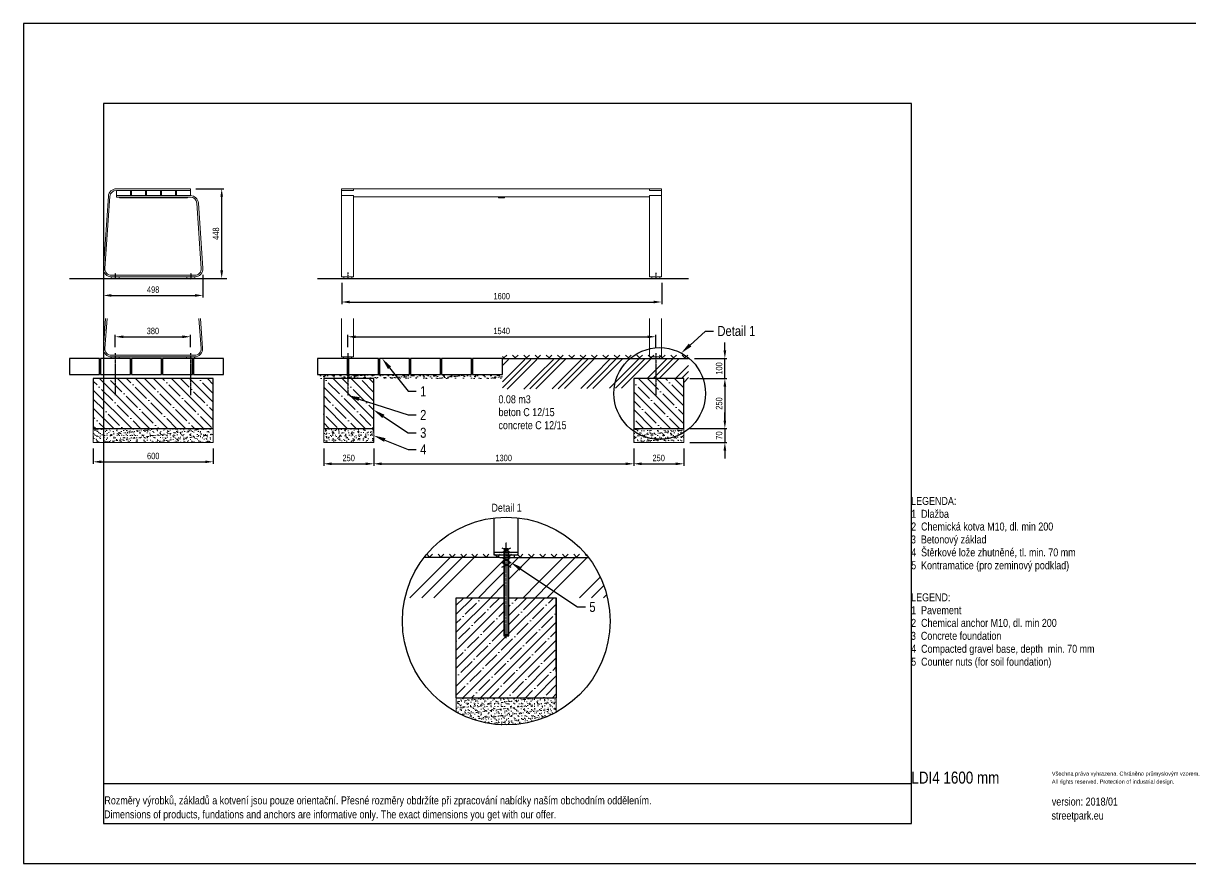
# Model space of a CAD drawing. Header units: millimetres. Extents: x 5064 to 16944, y 3085 to 7285.
# Drawn here: x 5064 to 10901, y 3085 to 7285 of the extents above; entities that cross this region are included whole.
import ezdxf
from ezdxf import colors
from ezdxf.entities.mleader import LeaderData, LeaderLine
from ezdxf.lldxf.tags import DXFTag
from ezdxf.math import Vec2, Vec3

# ---------------------------------------------------------------- set-up
doc = ezdxf.new("R2010")
doc.units = ezdxf.units.MM
doc.header["$LTSCALE"] = 0.3
doc.linetypes.add('DashDot', pattern=[15, 9, -3, 0, -3])
doc.layers.add('Nekreslit', color=6, linetype='Continuous', plot=False)
doc.layers.add('SRAFY', color=251, linetype='Continuous', lineweight=13)
doc.styles.add('SEACAD_Arial', font='arial.ttf', dxfattribs={"width": 0.8})
tags = doc.linetypes.add('HIDDEN2', pattern=[4.7625, 3.175, -1.5875]).pattern_tags.tags
tags[6:7] = [DXFTag(74, 4), DXFTag(75, 0), DXFTag(340, '0'), DXFTag(46, 0.0), DXFTag(50, 0.0), DXFTag(44, 0.0), DXFTag(45, 0.0)]
tags[4:5] = [DXFTag(74, 4), DXFTag(75, 0), DXFTag(340, '0'), DXFTag(46, 0.0), DXFTag(50, 0.0), DXFTag(44, 0.0), DXFTag(45, 0.0)]
doc.dimstyles.new('ISO-25', dxfattribs={"dimtxt": 1.6, "dimasz": 2, "dimexe": 0.5, "dimexo": 1.5, "dimtad": 1, "dimdec": 0, "dimtxsty": 'SEACAD_Arial', "dimcen": 2, "dimadec": 0, "dimazin": 0, "dimtfac": 1, "dimtdec": 0, "dimtmove": 0, "dimatfit": 3, "dimfxl": 1, "dimarcsym": 0})

# ---------------------------------------------------------------- blocks, each defined once
blk = doc.blocks.new('*D138')
at = {"color": 0, "lineweight": -2, "transparency": 16777216}
for p, q in [((5524.3, 5666.4), (5524.3, 5728.8)), ((5900.1, 5666.4), (5900.1, 5728.8)), ((5564.3, 5718.8), (5860.1, 5718.8))]:
    blk.add_line(p, q, dxfattribs=at)
at = {"color": 0, "transparency": 16777216}
for points in [[(5564.3, 5725.5), (5564.3, 5712.1), (5524.3, 5718.8)], [(5860.1, 5725.5), (5860.1, 5712.1), (5900.1, 5718.8)]]:
    blk.add_solid(points, dxfattribs=at)
at = {"layer": 'Defpoints', "color": 0, "transparency": 16777216}
for p in [(5900.1, 5718.8), (5524.3, 5636.4), (5900.1, 5636.4)]:
    blk.add_point(p, dxfattribs=at)
at = {"color": 0, "transparency": 16777216, "insert": (5712.2, 5747.6), "char_height": 32, "attachment_point": 5, "style": 'SEACAD_Arial'}
blk.add_mtext('380', dxfattribs=at)
blk = doc.blocks.new('*D139')
at = {"color": 0, "lineweight": -2, "transparency": 16777216}
for p, q in [((6686, 5666.5), (6686, 5728.8)), ((8226, 5666.4), (8226, 5728.8)), ((6726, 5718.8), (8186, 5718.8))]:
    blk.add_line(p, q, dxfattribs=at)
at = {"color": 0, "transparency": 16777216}
for points in [[(6726, 5725.5), (6726, 5712.1), (6686, 5718.8)], [(8186, 5725.5), (8186, 5712.1), (8226, 5718.8)]]:
    blk.add_solid(points, dxfattribs=at)
at = {"layer": 'Defpoints', "color": 0, "transparency": 16777216}
for p in [(8226, 5718.8), (6686, 5636.5), (8226, 5636.4)]:
    blk.add_point(p, dxfattribs=at)
at = {"color": 0, "transparency": 16777216, "insert": (7456, 5747.6), "char_height": 32, "attachment_point": 5, "style": 'SEACAD_Arial'}
blk.add_mtext('1540', dxfattribs=at)
blk = doc.blocks.new('*D136')
at = {"color": 0, "lineweight": -2, "transparency": 16777216}
for p, q in [((8396, 5510.1), (8581.9, 5510.1)), ((8571.9, 5470.1), (8571.9, 5300.1)), ((8396, 5260.1), (8581.9, 5260.1))]:
    blk.add_line(p, q, dxfattribs=at)
at = {"color": 0, "transparency": 16777216}
for points in [[(8565.3, 5470.1), (8578.6, 5470.1), (8571.9, 5510.1)], [(8565.3, 5300.1), (8578.6, 5300.1), (8571.9, 5260.1)]]:
    blk.add_solid(points, dxfattribs=at)
at = {"layer": 'Defpoints', "color": 0, "transparency": 16777216}
for p in [(8366, 5510.1), (8366, 5260.1), (8571.9, 5260.1)]:
    blk.add_point(p, dxfattribs=at)
at = {"color": 0, "transparency": 16777216, "insert": (8543.1, 5385.1), "char_height": 32, "attachment_point": 5, "rotation": 90, "style": 'SEACAD_Arial'}
blk.add_mtext('250', dxfattribs=at)
blk = doc.blocks.new('*D137')
at = {"color": 0, "lineweight": -2, "transparency": 16777216}
for p, q in [((8571.9, 5300.1), (8571.9, 5340.1)), ((8396, 5260.1), (8581.9, 5260.1)), ((8571.9, 5260.1), (8571.9, 5190.1)), ((8396, 5190.1), (8581.9, 5190.1)), ((8571.9, 5150.1), (8571.9, 5110.1))]:
    blk.add_line(p, q, dxfattribs=at)
at = {"color": 0, "transparency": 16777216}
for points in [[(8565.3, 5300.1), (8578.6, 5300.1), (8571.9, 5260.1)], [(8565.3, 5150.1), (8578.6, 5150.1), (8571.9, 5190.1)]]:
    blk.add_solid(points, dxfattribs=at)
at = {"layer": 'Defpoints', "color": 0, "transparency": 16777216}
for p in [(8366, 5260.1), (8366, 5190.1), (8571.9, 5190.1)]:
    blk.add_point(p, dxfattribs=at)
at = {"color": 0, "transparency": 16777216, "insert": (8543.1, 5225.1), "char_height": 32, "attachment_point": 5, "rotation": 90, "style": 'SEACAD_Arial'}
blk.add_mtext('70', dxfattribs=at)
blk = doc.blocks.new('*D140')
at = {"color": 0, "lineweight": -2, "transparency": 16777216}
for p, q in [((5413.9, 5160.1), (5413.9, 5083.8)), ((6013.9, 5160.1), (6013.9, 5083.8)), ((5453.9, 5093.8), (5973.9, 5093.8))]:
    blk.add_line(p, q, dxfattribs=at)
at = {"color": 0, "transparency": 16777216}
for points in [[(5453.9, 5100.5), (5453.9, 5087.1), (5413.9, 5093.8)], [(5973.9, 5100.5), (5973.9, 5087.1), (6013.9, 5093.8)]]:
    blk.add_solid(points, dxfattribs=at)
at = {"layer": 'Defpoints', "color": 0, "transparency": 16777216}
for p in [(5413.9, 5190.1), (6013.9, 5190.1), (6013.9, 5093.8)]:
    blk.add_point(p, dxfattribs=at)
at = {"color": 0, "transparency": 16777216, "insert": (5713.9, 5122.7), "char_height": 32, "attachment_point": 5, "style": 'SEACAD_Arial'}
blk.add_mtext('600', dxfattribs=at)
blk = doc.blocks.new('*D141')
at = {"color": 0, "lineweight": -2, "transparency": 16777216}
for p, q in [((6566, 5160.1), (6566, 5073.8)), ((6816, 5160.1), (6816, 5073.8)), ((6606, 5083.8), (6776, 5083.8))]:
    blk.add_line(p, q, dxfattribs=at)
at = {"color": 0, "transparency": 16777216}
for points in [[(6606, 5090.5), (6606, 5077.1), (6566, 5083.8)], [(6776, 5090.5), (6776, 5077.1), (6816, 5083.8)]]:
    blk.add_solid(points, dxfattribs=at)
at = {"layer": 'Defpoints', "color": 0, "transparency": 16777216}
for p in [(6566, 5190.1), (6816, 5190.1), (6816, 5083.8)]:
    blk.add_point(p, dxfattribs=at)
at = {"color": 0, "transparency": 16777216, "insert": (6691, 5112.7), "char_height": 32, "attachment_point": 5, "style": 'SEACAD_Arial'}
blk.add_mtext('250', dxfattribs=at)
blk = doc.blocks.new('*D142')
at = {"color": 0, "lineweight": -2, "transparency": 16777216}
for p, q in [((8116, 5160.1), (8116, 5073.8)), ((8366, 5160.1), (8366, 5073.8)), ((8156, 5083.8), (8326, 5083.8))]:
    blk.add_line(p, q, dxfattribs=at)
at = {"color": 0, "transparency": 16777216}
for points in [[(8156, 5090.5), (8156, 5077.1), (8116, 5083.8)], [(8326, 5090.5), (8326, 5077.1), (8366, 5083.8)]]:
    blk.add_solid(points, dxfattribs=at)
at = {"layer": 'Defpoints', "color": 0, "transparency": 16777216}
for p in [(8116, 5190.1), (8366, 5190.1), (8366, 5083.8)]:
    blk.add_point(p, dxfattribs=at)
at = {"color": 0, "transparency": 16777216, "insert": (8241, 5112.7), "char_height": 32, "attachment_point": 5, "style": 'SEACAD_Arial'}
blk.add_mtext('250', dxfattribs=at)
blk = doc.blocks.new('*D143')
at = {"color": 0, "lineweight": -2, "transparency": 16777216}
for p, q in [((6816, 5160.1), (6816, 5073.8)), ((8116, 5160.1), (8116, 5073.8)), ((6856, 5083.8), (8076, 5083.8))]:
    blk.add_line(p, q, dxfattribs=at)
at = {"color": 0, "transparency": 16777216}
for points in [[(6856, 5090.5), (6856, 5077.1), (6816, 5083.8)], [(8076, 5090.5), (8076, 5077.1), (8116, 5083.8)]]:
    blk.add_solid(points, dxfattribs=at)
at = {"layer": 'Defpoints', "color": 0, "transparency": 16777216}
for p in [(6816, 5190.1), (8116, 5190.1), (8116, 5083.8)]:
    blk.add_point(p, dxfattribs=at)
at = {"color": 0, "transparency": 16777216, "insert": (7466, 5112.7), "char_height": 32, "attachment_point": 5, "style": 'SEACAD_Arial'}
blk.add_mtext('1300', dxfattribs=at)
blk = doc.blocks.new('*D133')
at = {"color": 0, "lineweight": -2, "transparency": 16777216}
for p, q in [((8571.9, 5650.4), (8571.9, 5690.4)), ((8420.4, 5610.4), (8581.9, 5610.4)), ((8571.9, 5510.1), (8571.9, 5610.4)), ((8396, 5510.1), (8581.9, 5510.1)), ((8571.9, 5470.1), (8571.9, 5430.1))]:
    blk.add_line(p, q, dxfattribs=at)
at = {"color": 0, "transparency": 16777216}
for points in [[(8565.3, 5650.4), (8578.6, 5650.4), (8571.9, 5610.4)], [(8565.3, 5470.1), (8578.6, 5470.1), (8571.9, 5510.1)]]:
    blk.add_solid(points, dxfattribs=at)
at = {"layer": 'Defpoints', "color": 0, "transparency": 16777216}
for p in [(8390.4, 5610.4), (8571.9, 5610.4), (8366, 5510.1)]:
    blk.add_point(p, dxfattribs=at)
at = {"color": 0, "transparency": 16777216, "insert": (8543.1, 5560.3), "char_height": 32, "attachment_point": 5, "rotation": 90, "style": 'SEACAD_Arial'}
blk.add_mtext('100', dxfattribs=at)
blk = doc.blocks.new('*D134')
at = {"color": 0, "lineweight": -2, "transparency": 16777216}
for p, q in [((6656, 5988.4), (6656, 5882.5)), ((8256, 5988.4), (8256, 5882.5)), ((6696, 5892.5), (8216, 5892.5))]:
    blk.add_line(p, q, dxfattribs=at)
at = {"color": 0, "transparency": 16777216}
for points in [[(6696, 5899.2), (6696, 5885.9), (6656, 5892.5)], [(8216, 5899.2), (8216, 5885.9), (8256, 5892.5)]]:
    blk.add_solid(points, dxfattribs=at)
at = {"layer": 'Defpoints', "color": 0, "transparency": 16777216}
for p in [(6656, 6018.4), (8256, 6018.4), (8256, 5892.5)]:
    blk.add_point(p, dxfattribs=at)
at = {"color": 0, "transparency": 16777216, "insert": (7456, 5921.4), "char_height": 32, "attachment_point": 5, "style": 'SEACAD_Arial'}
blk.add_mtext('1600', dxfattribs=at)
blk = doc.blocks.new('*D162')
at = {"color": 0, "lineweight": -2, "transparency": 16777216}
for p, q in [((5464.4, 6025.7), (5464.4, 5915.4)), ((5962.4, 6028.4), (5962.4, 5915.4)), ((5504.4, 5925.4), (5922.4, 5925.4))]:
    blk.add_line(p, q, dxfattribs=at)
at = {"color": 0, "transparency": 16777216}
for points in [[(5504.4, 5932.1), (5504.4, 5918.7), (5464.4, 5925.4)], [(5922.4, 5932.1), (5922.4, 5918.7), (5962.4, 5925.4)]]:
    blk.add_solid(points, dxfattribs=at)
at = {"layer": 'Defpoints', "color": 0, "transparency": 16777216}
for p in [(5464.4, 6055.7), (5962.4, 6058.4), (5962.4, 5925.4)]:
    blk.add_point(p, dxfattribs=at)
at = {"color": 0, "transparency": 16777216, "insert": (5713.4, 5954.2), "char_height": 32, "attachment_point": 5, "style": 'SEACAD_Arial'}
blk.add_mtext('498', dxfattribs=at)
blk = doc.blocks.new('*D163')
at = {"color": 0, "lineweight": -2, "transparency": 16777216}
for p, q in [((5927.5, 6458.4), (6066.1, 6458.4)), ((6056.1, 6050.4), (6056.1, 6418.4)), ((5952.4, 6010.4), (6066.1, 6010.4))]:
    blk.add_line(p, q, dxfattribs=at)
at = {"color": 0, "transparency": 16777216}
for points in [[(6049.4, 6418.4), (6062.8, 6418.4), (6056.1, 6458.4)], [(6049.4, 6050.4), (6062.8, 6050.4), (6056.1, 6010.4)]]:
    blk.add_solid(points, dxfattribs=at)
at = {"layer": 'Defpoints', "color": 0, "transparency": 16777216}
for p in [(5897.5, 6458.4), (6056.1, 6458.4), (5922.4, 6010.4)]:
    blk.add_point(p, dxfattribs=at)
at = {"color": 0, "transparency": 16777216, "insert": (6027.3, 6234.4), "char_height": 32, "attachment_point": 5, "rotation": 90, "style": 'SEACAD_Arial'}
blk.add_mtext('448', dxfattribs=at)

msp = doc.modelspace()

# ---------------------------------------------------------------- hatches: boundary and pattern name
at = {"layer": 'SRAFY'}
h = msp.add_hatch(dxfattribs=at)
h.set_pattern_fill('TERACO', color=256, scale=20)
h.set_pattern_definition([(45, (0, 295.79), (-28.28427, 28.28427), [20, -20]), (135, (56.57, 295.79), (-28.28427, -28.28427), [20, -20])])
h.paths.add_polyline_path([(7460.4, 5610.4), (7460.4, 5633.5), (8390.4, 5633.5), (8390.4, 5610.5)])
h = msp.add_hatch(dxfattribs=at)
h.set_pattern_fill('GOST_GROUND', color=256, scale=10)
h.set_pattern_definition([(45, (0, 295.79), (141.4214, -9e-15), [200]), (45, (30, 295.79), (141.4214, -9e-15), [200]), (45, (60, 295.79), (141.4214, -9e-15), [200])])
h.paths.add_polyline_path([(8116, 5462.8), (7460.4, 5456.6), (7460.4, 5604.3), (8390.4, 5610.4), (8390.4, 5463), (8366, 5463), (8366, 5510.1), (8116, 5510.1)])
h = msp.add_hatch(dxfattribs=at)
h.set_pattern_fill('ANSI35', color=256, scale=10, angle=90)
h.paths.add_polyline_path([(6013.9, 5385.1), (6013.9, 5510.1), (5413.9, 5510.1), (5413.9, 5240.4), (5413.9, 5260.1), (6013.9, 5260.1)])
h = msp.add_hatch(dxfattribs=at)
h.set_pattern_fill('AR-SAND', color=256, scale=0.5)
h.set_pattern_definition([(37.5, (0, 295.79), (-0.800016, 24.47066), [0, -19.304, 0, -21.59, 0, -20.6375]), (7.5, (0, 295.79), (22.47616, 35.84126), [0, -10.414, 0, -17.399, 0, -6.6675]), (327.5, (-15.62, 295.79), (39.54962, 0.07186), [0, -6.35, 0, -22.86, 0, -29.845]), (317.5, (-15.62, 295.79), (38.17782, 11.14647), [0, -3.175, 0, -14.986, 0, -17.145])])
h.paths.add_polyline_path([(6535.4, 5530.4), (6535.4, 5510.5), (6566, 5510.4), (6686, 5510.3), (6686, 5530.4)])
h.paths.add_polyline_path([(7460.4, 5510.1), (7460.4, 5530.4), (6686, 5530.4), (6686, 5510.3), (6816, 5510.1)])
h = msp.add_hatch(dxfattribs=at)
h.set_pattern_fill('ANSI35', color=256, scale=10, angle=90)
h.paths.add_polyline_path([(6816, 5510.1), (6566, 5510.4), (6566, 5260.1), (6816, 5260.1, -0.999851), (6816, 5260.1)])
h = msp.add_hatch(dxfattribs=at)
h.set_pattern_fill('ANSI35', color=256, scale=10, angle=90)
h.paths.add_polyline_path([(8366, 5510.1), (8116, 5510.1), (8116, 5260.1), (8366, 5260.1)])
h = msp.add_hatch(dxfattribs=at)
h.set_pattern_fill('AR-SAND', color=256, scale=0.5)
h.paths.add_polyline_path([(6014, 5190.1), (6014, 5260.1), (5413.9, 5260.1), (5413.9, 5190.1)])
h = msp.add_hatch(dxfattribs=at)
h.set_pattern_fill('AR-SAND', color=256, scale=0.5, angle=90)
h.paths.add_polyline_path([(6816, 5260.1), (6566, 5260.1), (6566, 5190.1), (6816, 5190.1)])
h = msp.add_hatch(dxfattribs=at)
h.set_pattern_fill('AR-SAND', color=256, scale=0.5)
h.set_pattern_definition([(37.5, (-6.588, 731.35), (-0.800016, 24.47066), [0, -19.304, 0, -21.59, 0, -20.6375]), (7.5, (-6.588, 731.35), (22.47616, 35.84126), [0, -10.414, 0, -17.399, 0, -6.6675]), (327.5, (-22.209, 731.35), (39.54962, 0.07186), [0, -6.35, 0, -22.86, 0, -29.845]), (317.5, (-22.21, 731.35), (38.17782, 11.14647), [0, -3.175, 0, -14.986, 0, -17.145])])
h.paths.add_polyline_path([(8116, 5260.1), (8366, 5260.1), (8366, 5190.1), (8116, 5190.1)])
h = msp.add_hatch(dxfattribs=at)
h.set_pattern_fill('GOST_GROUND', color=256, scale=20)
h.set_pattern_definition([(45, (0, 245.79), (282.8427, -2e-14), [400]), (45, (60, 245.79), (282.8427, -2e-14), [400]), (45, (120, 245.79), (282.8427, -2e-14), [400])])
h.paths.add_polyline_path([(7469, 4615), (7447, 4615), (7068, 4615, 0.107975), (6973.2, 4414.7), (7229, 4414.7), (7469, 4414.7)])
h.paths.add_polyline_path([(7889.9, 4615), (7511, 4615), (7489, 4615), (7489, 4414.7), (7729, 4414.7), (7984.8, 4414.7, 0.107975)])
h = msp.add_hatch(dxfattribs=at)
h.set_pattern_fill('TERACO', color=256, scale=20)
h.set_pattern_definition([(45, (-767.6, -699.72), (-28.28427, 28.28427), [20, -20]), (135, (-711.03, -699.72), (-28.28427, -28.28427), [20, -20])])
h.paths.add_polyline_path([(7077.2, 4614.9), (7077.2, 4638), (7880.8, 4638), (7880.8, 4614.9)])
h = msp.add_hatch(dxfattribs=at)
h.set_pattern_fill('ANSI35', color=256, scale=10, angle=0.00001)
h.set_pattern_definition([(45, (0, 245.79), (-44.9013, 44.90127), []), (45, (44.9, 245.79), (-44.9013, 44.90127), [79.375, -15.875, 0, -15.875])])
h.paths.add_polyline_path([(7729, 4414.7), (7489, 4414.7), (7489, 4223.7), (7469, 4223.7), (7469, 4414.7), (7229, 4414.7), (7229, 3914.7), (7729, 3914.7)])
h = msp.add_hatch(dxfattribs=at)
h.set_pattern_fill('AR-SAND', color=256, scale=0.5, angle=0.00001)
h.set_pattern_definition([(37.5, (0, 245.79), (-0.80002, 24.47066), [0, -19.304, 0, -21.59, 0, -20.6375]), (7.5, (0, 245.79), (22.47616, 35.84126), [0, -10.414, 0, -17.399, 0, -6.6675]), (327.5, (-15.62, 245.79), (39.54962, 0.071866), [0, -6.35, 0, -22.86, 0, -29.845]), (317.5, (-15.62, 245.79), (38.17782, 11.14647), [0, -3.175, 0, -14.986, 0, -17.145])])
h.paths.add_polyline_path([(7229, 3914.7), (7229, 3842.8, 0.256659), (7729, 3842.8), (7729, 3914.7)])

# ---------------------------------------------------------------- linework, layer by layer
at = {"lineweight": 15}
for p, q in [((5489.6, 6421.2), (5464.4, 6061.2)), ((5497.6, 6420.7), (5472.4, 6060.7)), ((5529.5, 6458.4), (5897.5, 6458.4)), ((5529.5, 6450.4), (5899.5, 6450.4)), ((5529.5, 6450.4), (5529.5, 6424.4)), ((5529.5, 6450.4), (5529.5, 6418.4)), ((5529.5, 6424.4), (5899.5, 6424.4)), ((5529.5, 6418.4), (5529.5, 6424.4)), ((5599.5, 6450.4), (5599.5, 6424.4)), ((5604.5, 6450.4), (5604.5, 6424.4)), ((5674.5, 6450.4), (5674.5, 6424.4)), ((5679.5, 6450.4), (5679.5, 6424.4)), ((5749.5, 6450.4), (5749.5, 6424.4)), ((5754.5, 6450.4), (5754.5, 6424.4)), ((5824.5, 6450.4), (5824.5, 6424.4)), ((5829.5, 6450.4), (5829.5, 6424.4)), ((5899.5, 6450.4), (5899.5, 6456.4)), ((5899.5, 6424.4), (5899.5, 6450.4)), ((6655.9, 6424.4), (6655.9, 6450.4)), ((6655.9, 6424.4), (6715.9, 6424.4)), ((6715.9, 6457.4), (8195.9, 6457.4)), ((8255.9, 6424.4), (8255.9, 6450.4)), ((5531.5, 6416.4), (5899.5, 6416.4)), ((5931.5, 6386.7), (5954.3, 6060.7)), ((5939.4, 6387.2), (5962.3, 6061.2)), ((8195.9, 6417.4), (6715.9, 6417.4)), ((5504.3, 6026.4), (5922.4, 6026.4)), ((5504.3, 6018.4), (5920.4, 6018.4)), ((5474.9, 5810.4), (5464.4, 5661.2)), ((5482.9, 5810.4), (5472.4, 5660.7)), ((5942.4, 5810.4), (5952.9, 5660.7)), ((5950.4, 5810.4), (5960.9, 5661.2)), ((5504.3, 5626.4), (5921, 5626.4)), ((5504.3, 5618.4), (5921, 5618.4))]:
    msp.add_line(p, q, dxfattribs=at)
at = {"color": 7, "linetype": 'DashDot', "ltscale": 0.1}
for p, q in [((5524.3, 6036.4), (5524.3, 6007.3)), ((5902.4, 6036.4), (5902.4, 6005.4)), ((6686, 6040.5), (6686, 6009.5)), ((8226, 6038.2), (8226, 6007.2))]:
    msp.add_line(p, q, dxfattribs=at)
at = {"color": 7, "linetype": 'Continuous'}
for p, q in [((5295.4, 6010.4), (6081, 6010.4)), ((6535.4, 6010.4), (8390.4, 6010.4)), ((5445.4, 5610.4), (5295.4, 5610.4)), ((5295.4, 5610.4), (5295.4, 5530.4)), ((5445.4, 5530.4), (5445.4, 5610.4)), ((5600.4, 5610.4), (5450.4, 5610.4)), ((5450.4, 5610.4), (5450.4, 5530.4)), ((5600.4, 5530.4), (5600.4, 5610.4)), ((5755.4, 5610.4), (5605.4, 5610.4)), ((5605.4, 5610.4), (5605.4, 5530.4)), ((5755.4, 5530.4), (5755.4, 5610.4)), ((5910.4, 5610.4), (5760.4, 5610.4)), ((5760.4, 5610.4), (5760.4, 5530.4)), ((5910.4, 5530.4), (5910.4, 5610.4)), ((6065.4, 5610.4), (5915.4, 5610.4)), ((5915.4, 5610.4), (5915.4, 5530.4)), ((6065.4, 5530.4), (6065.4, 5610.4)), ((6685.4, 5610.4), (6535.4, 5610.4)), ((6535.4, 5610.4), (6535.4, 5530.4)), ((6685.4, 5530.4), (6685.4, 5610.4)), ((6840.4, 5610.4), (6690.4, 5610.4)), ((6690.4, 5610.4), (6690.4, 5530.4)), ((6840.4, 5530.4), (6840.4, 5610.4)), ((6995.4, 5610.4), (6845.4, 5610.4)), ((6845.4, 5610.4), (6845.4, 5530.4)), ((6995.4, 5530.4), (6995.4, 5610.4)), ((7150.4, 5610.4), (7000.4, 5610.4)), ((7000.4, 5610.4), (7000.4, 5530.4)), ((7150.4, 5530.4), (7150.4, 5610.4)), ((7305.4, 5610.4), (7155.4, 5610.4)), ((7155.4, 5610.4), (7155.4, 5530.4)), ((7305.4, 5530.4), (7305.4, 5610.4)), ((7460.4, 5610.4), (7310.4, 5610.4)), ((7310.4, 5610.4), (7310.4, 5530.4)), ((7460.4, 5530.4), (7460.4, 5610.4)), ((5295.4, 5530.4), (5445.4, 5530.4)), ((5450.4, 5530.4), (5600.4, 5530.4)), ((5605.4, 5530.4), (5755.4, 5530.4)), ((5760.4, 5530.4), (5910.4, 5530.4)), ((5915.4, 5530.4), (6065.4, 5530.4)), ((6535.4, 5530.4), (6685.4, 5530.4)), ((6690.4, 5530.4), (6840.4, 5530.4)), ((6845.4, 5530.4), (6995.4, 5530.4)), ((7000.4, 5530.4), (7150.4, 5530.4)), ((7155.4, 5530.4), (7305.4, 5530.4)), ((7310.4, 5530.4), (7460.4, 5530.4)), ((7419, 4627.8), (7419, 4813.4)), ((7539, 4627.8), (7539, 4813.4)), ((7539, 4627.8), (7419, 4627.8)), ((7439, 4627.8), (7439, 4615)), ((7519, 4627.8), (7519, 4615)), ((7229, 3914.7), (7229, 4414.7)), ((7229, 4414.7), (7469, 4414.7)), ((7489, 4414.7), (7729, 4414.7)), ((7729, 4414.7), (7729, 3914.7)), ((7729, 4293.7), (7729, 4413.7)), ((7729, 4045.4), (7729, 4413.7)), ((7229, 3914.7), (7729, 3914.7))]:
    msp.add_line(p, q, dxfattribs=at)
at = {"linetype": 'DashDot', "lineweight": 30}
for p, q in [((5524.3, 5636.4), (5524.3, 5425.8)), ((5900.1, 5636.4), (5900.1, 5425.8)), ((6686, 5636.5), (6686, 5425.8)), ((8226, 5636.4), (8226, 5425.8))]:
    msp.add_line(p, q, dxfattribs=at)
for p, q in [((7460.4, 5610.4), (8390.4, 5610.4)), ((5295.4, 5530.4), (5437.4, 5530.4)), ((7447, 4615), (7068, 4615)), ((7447, 4615), (7511, 4615)), ((7456.5, 4664.6), (7501.5, 4640.6)), ((7456.5, 4640.6), (7501.5, 4664.6)), ((7456.5, 4615), (7501.5, 4591)), ((7456.5, 4591), (7501.5, 4615)), ((7470.6, 4661), (7487.4, 4661)), ((7511, 4615), (7889.9, 4615)), ((7456.5, 4591), (7501.5, 4567)), ((7456.5, 4567), (7501.5, 4591))]:
    msp.add_line(p, q)
at = {"color": 7, "linetype": 'DashDot', "lineweight": 30}
msp.add_line((7479, 4212.9), (7479, 4692.9), dxfattribs=at)
at = {"color": 7, "linetype": 'HIDDEN2'}
for p, q in [((7539, 4640.6), (7419, 4640.6)), ((7467, 4640.6), (7467, 4414.7)), ((7470.6, 4661), (7469, 4659.4)), ((7489, 4659.4), (7469, 4659.4)), ((7469, 4659.4), (7469, 4231.3)), ((7469, 4614.9), (7469, 4614.9)), ((7489, 4659.4), (7487.4, 4661)), ((7489, 4231.3), (7489, 4659.4)), ((7489, 4614.9), (7489, 4614.9)), ((7491, 4414.7), (7491, 4640.6)), ((7467, 4414.7), (7467, 4223.7)), ((7491, 4223.7), (7491, 4414.7)), ((7467, 4223.7), (7491, 4223.7)), ((7469, 4231.3), (7489, 4231.3)), ((7469, 4231.3), (7470.6, 4229.7)), ((7479, 4229.7), (7470.6, 4229.7)), ((7487.4, 4229.7), (7479, 4229.7)), ((7487.4, 4229.7), (7489, 4231.3))]:
    msp.add_line(p, q, dxfattribs=at)
at = {"lineweight": 15}
for points in [[(6655.9, 6450.4), (6715.9, 6450.4), (6715.9, 6458.4), (6655.9, 6458.4)], [(6655.9, 6018.4), (6715.9, 6018.4), (6715.9, 6424.4), (6655.9, 6424.4)], [(8255.9, 6450.4), (8195.9, 6450.4), (8195.9, 6458.4), (8255.9, 6458.4)], [(8255.9, 6018.4), (8195.9, 6018.4), (8195.9, 6424.4), (8255.9, 6424.4)], [(5544.5, 6412.4), (5884.5, 6412.4), (5884.5, 6416.4), (5544.5, 6416.4)], [(7440.9, 6413.4), (7470.9, 6413.4), (7470.9, 6417.4), (7440.9, 6417.4)], [(5504.3, 6018.4), (5544.3, 6018.4), (5544.3, 6010.4), (5504.3, 6010.4)], [(5922.4, 6018.4), (5882.4, 6018.4), (5882.4, 6010.4), (5922.4, 6010.4)], [(5922.4, 6018.4), (5882.4, 6018.4), (5882.4, 6010.4), (5922.4, 6010.4)], [(6666, 6018.4), (6706, 6018.4), (6706, 6010.4), (6666, 6010.4)], [(8206, 6018.4), (8246, 6018.4), (8246, 6010.4), (8206, 6010.4)], [(5504.3, 5618.4), (5544.3, 5618.4), (5544.3, 5610.4), (5504.3, 5610.4)], [(5880.3, 5618.4), (5920.3, 5618.4), (5920.3, 5610.4), (5880.3, 5610.4)], [(6665.9, 5618.5), (6705.9, 5618.5), (6705.9, 5610.5), (6665.9, 5610.5)], [(8205.9, 5618.5), (8245.9, 5618.5), (8245.9, 5610.5), (8205.9, 5610.5)]]:
    msp.add_lwpolyline(points, close=True, dxfattribs=at)
for points in [[(6655.9, 5810.5), (6655.9, 5618.5), (6715.9, 5618.5), (6715.9, 5810.5)], [(8195.9, 5810.5), (8195.9, 5618.5), (8255.9, 5618.5), (8255.9, 5810.5)]]:
    msp.add_lwpolyline(points, dxfattribs=at)
for points in [[(5413.9, 5260.1), (6013.9, 5260.1), (6013.9, 5510.1), (5413.9, 5510.4)], [(6566, 5260.1), (6816, 5260.1), (6816, 5510.1), (6566, 5510.4)], [(8116, 5260.1), (8366, 5260.1), (8366, 5510.1), (8116, 5510.1)]]:
    msp.add_lwpolyline(points, close=True)
msp.add_circle((8246, 5435.4), 229)
at = {"color": 7, "linetype": 'Continuous'}
for centre, radius in [((5529.4, 5610.4), 0.01), ((6045.5, 5610.4), 0.01), ((6686, 5610.5), 0.01), ((8246, 5610.5), 0.01), ((8390.4, 5610.4), 0.01), ((8390.4, 5610.4), 0.01), ((5437.4, 5260.1), 0.01), ((6816, 5260.1), 0.01), ((8116, 5260.1), 0.01), ((8116, 5260.1), 0.01), ((8366, 5260.1), 0.01), ((8366, 5260.1), 0.01), ((7479, 4297.8), 519.1)]:
    msp.add_circle(centre, radius, dxfattribs=at)
at = {"lineweight": 15}
for centre, radius, start, end in [((5529.5, 6418.4), 40, 89.99964, 175.99052), ((5529.5, 6418.4), 32, 89.99964, 175.99052), ((5897.5, 6456.4), 2, 0, 89.99965), ((5899.5, 6384.4), 40, 4.00948, 90), ((5531.5, 6418.4), 2, 180, 269.99999), ((5899.5, 6384.4), 32, 4.00948, 89.99999), ((5504.3, 6058.4), 40, 175.99052, 269.99999), ((5504.3, 6058.4), 32, 175.99052, 269.99999), ((5922.4, 6058.4), 40, 269.99999, 4.00948), ((5922.4, 6058.4), 32, 269.99999, 4.00948), ((5504.3, 5658.4), 40, 175.99052, 269.99859), ((5504.3, 5658.4), 32, 175.99052, 269.99859), ((5921, 5658.4), 40, 270.00141, 4.00948), ((5921, 5658.4), 32, 270.00141, 4.00948)]:
    msp.add_arc(centre, radius, start, end, dxfattribs=at)
at = {"layer": 'Nekreslit'}
msp.add_line((5464.4, 3485.3), (9504.4, 3485.3), dxfattribs=at)
for points in [[(5064.4, 3085.3), (11004.4, 3085.3), (11004.4, 7285.3), (5064.4, 7285.3)], [(5464.4, 3285.3), (9504.4, 3285.3), (9504.4, 6885.3), (5464.4, 6885.3)]]:
    msp.add_lwpolyline(points, close=True, dxfattribs=at)
at = {"layer": 'SRAFY'}
for p, q in [((5413.9, 5260.1), (5413.9, 5190.1)), ((6013.9, 5260.1), (6013.9, 5190.1)), ((6566, 5260.1), (6566, 5190.1)), ((6816, 5260.1), (6816, 5190.1)), ((8116, 5260.1), (8116, 5190.1)), ((8366, 5260.1), (8366, 5190.1)), ((5413.9, 5190.1), (6013.9, 5190.1)), ((6566, 5190.1), (6816, 5190.1)), ((8116, 5190.1), (8366, 5190.1)), ((7229, 3914.7), (7229, 3842.8)), ((7229, 3914.7), (7729, 3914.7)), ((7729, 3914.7), (7729, 3842.8))]:
    msp.add_line(p, q, dxfattribs=at)

# ---------------------------------------------------------------- texts
at = {"style": 'SEACAD_Arial', "width": 0.8}
for s, height, p in [('0.08 m3', 40, (7439.9, 5386.2)), ('beton C 12/15', 40, (7439.9, 5322)), ('concrete C 12/15', 40, (7439.9, 5256.8)), ('LEGENDA:', 40, (9503.3, 4878.1)), ('1  Dlažba', 40, (9503.3, 4813.8)), ('2  Chemická kotva M10, dl. min 200', 40, (9503.3, 4750.3)), ('3  Betonový základ', 40, (9502.2, 4685.8)), ('4  Štěrkové lože zhutněné, tl. min. 70 mm', 40, (9503.3, 4621.1)), ('5  Kontramatice (pro zeminový podklad)', 40, (9503.3, 4556.5)), ('LEGEND:', 40, (9503.3, 4396.4)), ('1  Pavement', 40, (9503.3, 4332.1)), ('2  Chemical anchor M10, dl. min 200', 40, (9503.3, 4268.6)), ('3  Concrete foundation', 40, (9502.2, 4204)), ('4  Compacted gravel base, depth  min. 70 mm', 40, (9503.3, 4139.3)), ('5  Counter nuts (for soil foundation)', 40, (9503.3, 4074.7)), ('LDI4 1600 mm ', 60, (9504.4, 3485.3)), ('Všechna práva vyhrazena. Chráněno průmyslovým vzorem.', 20, (10206.7, 3525.3)), ('All rights reserved. Protection of industrial design.', 20, (10206.7, 3485.3)), ('Rozměry výrobků, základů a kotvení jsou pouze orientační. Přesné rozměry obdržíte při zpracování nabídky naším obchodním oddělením.', 39.9982, (5469.8, 3381.6)), ('version: 2018/01', 40, (10206.7, 3375.5)), ('Dimensions of products, fundations and anchors are informative only. The exact dimensions you get with our offer.', 39.9982, (5468.2, 3311.7)), ('streetpark.eu', 40, (10205.1, 3305.6))]:
    msp.add_text(s, height=height, dxfattribs=at).set_placement(p)
at = {"insert": (7404.8, 4884.4), "char_height": 40, "attachment_point": 1, "style": 'SEACAD_Arial'}
msp.add_mtext_dynamic_manual_height_columns('Detail 1', width=226.121, gutter_width=200, heights=[0], dxfattribs=at)

# ---------------------------------------------------------------- dimensions: what is measured, and where the dimension line sits
for base, p1, p2, picture, middle in [((6056.1, 6458.4), (5922.4, 6010.4), (5897.5, 6458.4), '*D163', (6027.3, 6234.4)), ((8571.9, 5610.4), (8366, 5510.1), (8390.4, 5610.4), '*D133', (8543.1, 5560.3))]:
    dim = msp.add_linear_dim(base=base, p1=p1, p2=p2, angle=90, dimstyle='ISO-25')
    dim.commit()
    dim.dimension.update_dxf_attribs({"geometry": picture, "text_midpoint": middle})
for base, p1, p2, picture, middle in [((5962.4, 5925.4), (5464.4, 6055.7), (5962.4, 6058.4), '*D162', (5713.4, 5954.2)), ((8256, 5892.5), (6656, 6018.4), (8256, 6018.4), '*D134', (7456, 5921.4))]:
    dim = msp.add_linear_dim(base=base, p1=p1, p2=p2, dimstyle='ISO-25')
    dim.commit()
    dim.dimension.update_dxf_attribs({"geometry": picture, "text_midpoint": middle})
for base, p1, p2, override, picture, middle in [((5900.1, 5718.8), (5524.3, 5636.4), (5900.1, 5636.4), {"dimscale": 0, "dimrnd": 10}, '*D138', (5712.2, 5747.6)), ((8226, 5718.8), (6686, 5636.5), (8226, 5636.4), {"dimscale": 0}, '*D139', (7456, 5747.6)), ((6013.9, 5093.8), (5413.9, 5190.1), (6013.9, 5190.1), {"dimscale": 0, "dimtix": 0, "dimtofl": 1, "dimtmove": 0, "dimatfit": 3}, '*D140', (5713.9, 5122.7)), ((6816, 5083.8), (6566, 5190.1), (6816, 5190.1), {"dimscale": 0, "dimtix": 0, "dimtofl": 1, "dimtmove": 0, "dimatfit": 3}, '*D141', (6691, 5112.7)), ((8116, 5083.8), (6816, 5190.1), (8116, 5190.1), {"dimscale": 0, "dimtix": 0, "dimtofl": 1, "dimtmove": 0, "dimatfit": 3}, '*D143', (7466, 5112.7)), ((8366, 5083.8), (8116, 5190.1), (8366, 5190.1), {"dimscale": 0, "dimtix": 0, "dimtofl": 1, "dimtmove": 0, "dimatfit": 3}, '*D142', (8241, 5112.7))]:
    dim = msp.add_linear_dim(base=base, p1=p1, p2=p2, dimstyle='ISO-25', override=override)
    dim.commit()
    dim.dimension.update_dxf_attribs({"geometry": picture, "text_midpoint": middle})
for base, p1, p2, override, picture, middle in [((8571.9, 5260.1), (8366, 5510.1), (8366, 5260.1), {"dimscale": 0}, '*D136', (8543.1, 5385.1)), ((8571.9, 5190.1), (8366, 5260.1), (8366, 5190.1), {"dimscale": 0, "dimtmove": 1}, '*D137', (8543.1, 5225.1))]:
    dim = msp.add_linear_dim(base=base, p1=p1, p2=p2, angle=90, dimstyle='ISO-25', override=override)
    dim.commit()
    dim.dimension.update_dxf_attribs({"geometry": picture, "text_midpoint": middle})

# ---------------------------------------------------------------- leaders
ml = msp.add_multileader_mtext('Standard')
ml.set_content('Detail 1', color=256, style='SEACAD_Arial')
ml.set_leader_properties(lineweight=-3)
ml.build(insert=Vec2(0, 0))
ml.multileader.update_dxf_attribs({"text_right_attachment_type": 6, "dogleg_length": 2, "arrow_head_size": 60, "scale": 20})
ctx = ml.context
ctx.base_point, ctx.scale, ctx.char_height, ctx.arrow_head_size, ctx.landing_gap_size, ctx.plane_origin = Vec3(8514.8, 5747.3), 20, 50, 60, 20, Vec3(9922, 5637.1)
ctx.right_attachment = 6
notes = []
notes.append((ctx, [(0, (1, 1, 0), (8474.8, 5747.3), (1, 0), 40, [(0, [(8353.7, 5637)], 0, [])])]))
ctx.mtext.insert, ctx.mtext.flow_direction = Vec3(8534.8, 5772.7), 5
ml = msp.add_multileader_mtext('Standard')
ml.set_content('1', color=256, style='SEACAD_Arial')
ml.set_leader_properties()
ml.build(insert=Vec2(0, 0))
ml.multileader.update_dxf_attribs({"text_right_attachment_type": 6, "dogleg_length": 2, "arrow_head_size": 60, "scale": 20})
ctx = ml.context
ctx.base_point, ctx.scale, ctx.char_height, ctx.arrow_head_size, ctx.landing_gap_size, ctx.plane_origin = Vec3(7028.4, 5446.3), 20, 50, 60, 20, Vec3(6765.4, 5610.4)
ctx.right_attachment = 6
notes.append((ctx, [(0, (1, 1, 0), (6988.4, 5446.3), (1, 0), 40, [(0, [(6858, 5610.4)], 0, [])])]))
ctx.mtext.insert, ctx.mtext.flow_direction = Vec3(7048.4, 5471.3), 5
ml = msp.add_multileader_mtext('Standard')
ml.set_content('2', color=256, style='SEACAD_Arial')
ml.set_leader_properties()
ml.build(insert=Vec2(0, 0))
ml.multileader.update_dxf_attribs({"text_right_attachment_type": 6, "dogleg_length": 2, "arrow_head_size": 60, "scale": 20})
ctx = ml.context
ctx.base_point, ctx.scale, ctx.char_height, ctx.arrow_head_size, ctx.landing_gap_size, ctx.plane_origin = Vec3(7028.4, 5328), 20, 50, 60, 20, Vec3(6686, 5425.8)
ctx.right_attachment = 6
notes.append((ctx, [(0, (1, 1, 0), (6988.4, 5328), (1, 0), 40, [(0, [(6686, 5425.8)], 0, [])])]))
ctx.mtext.insert, ctx.mtext.flow_direction = Vec3(7048.4, 5353), 5
ml = msp.add_multileader_mtext('Standard')
ml.set_content('3', color=256, style='SEACAD_Arial')
ml.set_leader_properties()
ml.build(insert=Vec2(0, 0))
ml.multileader.update_dxf_attribs({"text_right_attachment_type": 6, "dogleg_length": 2, "arrow_head_size": 60, "scale": 20})
ctx = ml.context
ctx.base_point, ctx.scale, ctx.char_height, ctx.arrow_head_size, ctx.landing_gap_size, ctx.plane_origin = Vec3(7028.4, 5238.4), 20, 50, 60, 20, Vec3(6684.9, 5213)
ctx.right_attachment = 6
notes.append((ctx, [(0, (1, 1, 0), (6988.4, 5238.4), (1, 0), 40, [(0, [(6814.6, 5354.1)], 0, [])])]))
ctx.mtext.insert, ctx.mtext.flow_direction = Vec3(7048.4, 5263.9), 5
ml = msp.add_multileader_mtext('Standard')
ml.set_content('4', color=256, style='SEACAD_Arial')
ml.set_leader_properties()
ml.build(insert=Vec2(0, 0))
ml.multileader.update_dxf_attribs({"text_right_attachment_type": 6, "dogleg_length": 2, "arrow_head_size": 60, "scale": 20})
ctx = ml.context
ctx.base_point, ctx.scale, ctx.char_height, ctx.arrow_head_size, ctx.landing_gap_size, ctx.plane_origin = Vec3(7028.4, 5155.8), 20, 50, 60, 20, Vec3(6605.8, 5266.2)
ctx.right_attachment = 6
notes.append((ctx, [(0, (1, 1, 0), (6988.4, 5155.8), (1, 0), 40, [(0, [(6816, 5225.1)], 0, [])])]))
ctx.mtext.insert, ctx.mtext.flow_direction = Vec3(7048.4, 5180.8), 5
ml = msp.add_multileader_mtext('Standard')
ml.set_content('5', color=256, style='SEACAD_Arial')
ml.set_leader_properties()
ml.build(insert=Vec2(0, 0))
ml.multileader.update_dxf_attribs({"text_right_attachment_type": 6, "dogleg_length": 2, "arrow_head_size": 60, "scale": 20})
ctx = ml.context
ctx.base_point, ctx.scale, ctx.char_height, ctx.arrow_head_size, ctx.landing_gap_size, ctx.plane_origin = Vec3(7874.4, 4368.2), 20, 50, 60, 20, Vec3(7363.7, 4505.9)
ctx.right_attachment = 6
notes.append((ctx, [(0, (1, 1, 0), (7834.4, 4368.2), (1, 0), 40, [(0, [(7501.5, 4591)], 0, [])])]))
ctx.mtext.insert, ctx.mtext.flow_direction = Vec3(7894.4, 4393.6), 5
for ctx, leaders in notes:
    for number, flags, end, landing, length, lines in leaders:
        leader = LeaderData()
        leader.index, (leader.has_last_leader_line, leader.has_dogleg_vector, leader.attachment_direction) = number, flags
        leader.last_leader_point, leader.dogleg_vector, leader.dogleg_length = Vec3(end), Vec3(landing), length
        for number, points, colour, breaks in lines:
            line = LeaderLine()
            line.index, line.vertices, line.color, line.breaks = number, Vec3.list(points), colors.encode_raw_color(colour), breaks
            leader.lines.append(line)
        ctx.leaders.append(leader)

doc.saveas('drawing.dxf')
